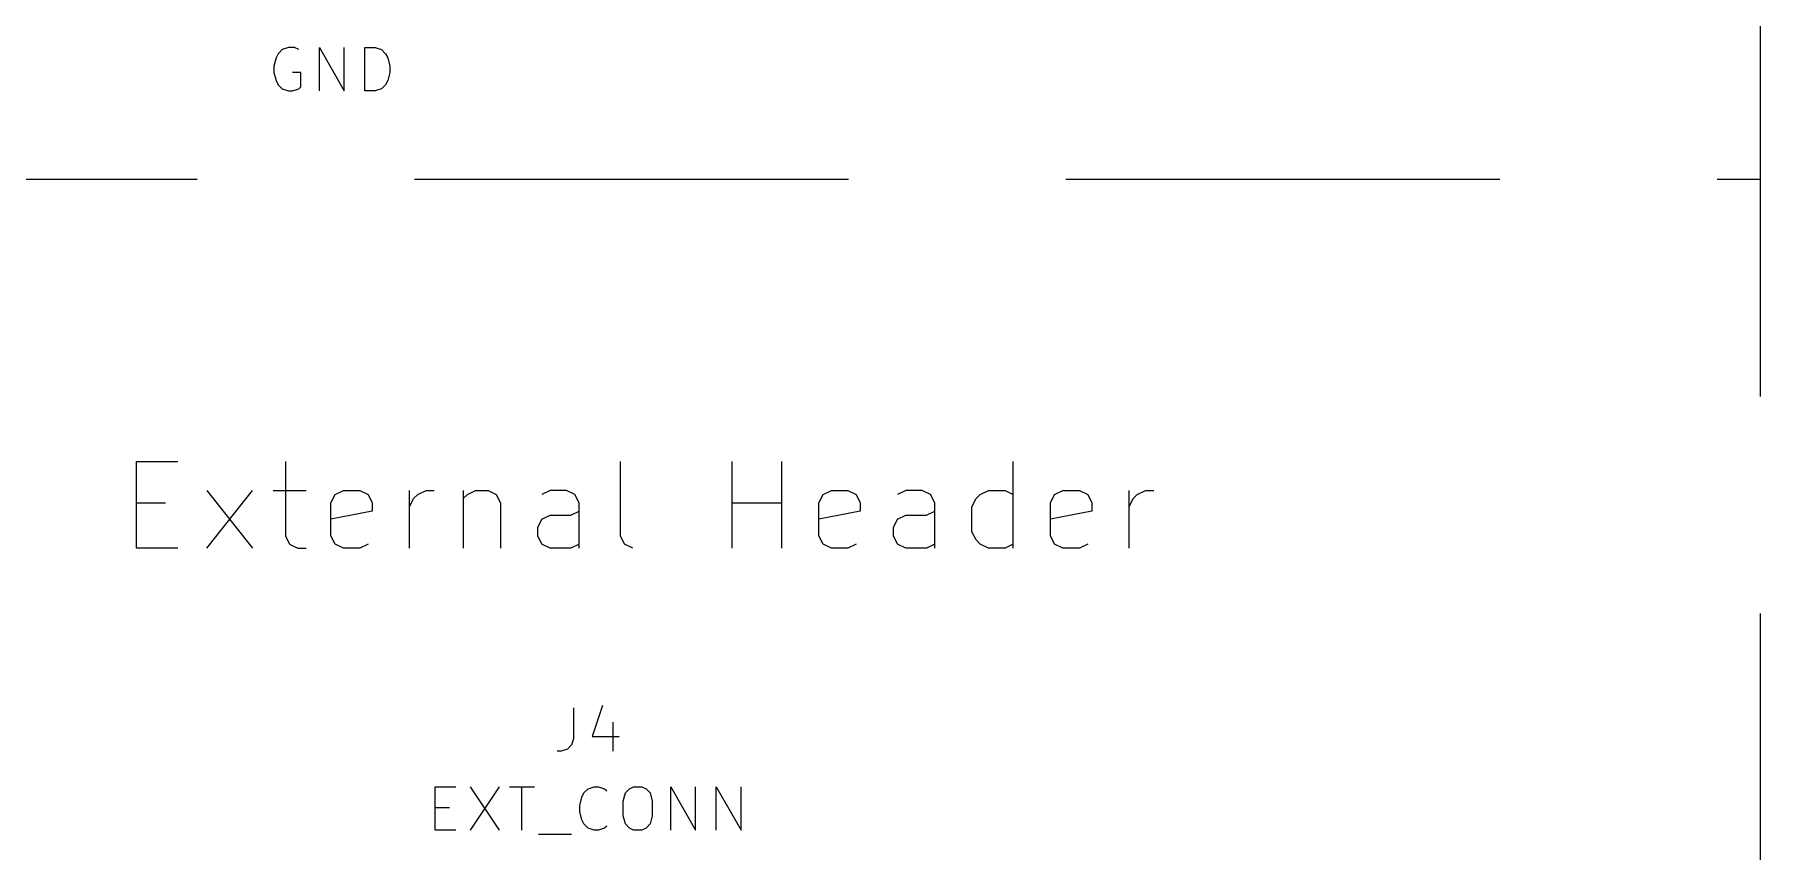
# Model space of a CAD drawing. Extents: x 0.4 to 16.1, y -11.3 to -0.4.
# Drawn here: x 9.813 to 11.8, y -6.774 to -5.833 of the extents above; entities that cross this region are included whole.
import ezdxf

# ---------------------------------------------------------------- set-up
doc = ezdxf.new("R2010")
doc.units = 0
doc.header["$MEASUREMENT"] = 0
doc.linetypes.add('DASHED', pattern=[0.75, 0.5, -0.25])
doc.layers.add('BLUE3', color=171, linetype='CONTINUOUS')
doc.layers.add('CYAN2', color=4, linetype='CONTINUOUS')

msp = doc.modelspace()

# ---------------------------------------------------------------- linework, layer by layer
at = {"layer": 'BLUE3', "linetype": 'DASHED'}
for p, q in [((11.8, -10), (11.8, -0.45)), ((0.5, -6), (11.8, -6))]:
    msp.add_line(p, q, dxfattribs=at)
at = {"layer": 'BLUE3', "linetype": 'CONTINUOUS'}
for p, q in [((9.93006, -6.42474), (9.93006, -6.32474)), ((9.93006, -6.32474), (9.97768, -6.32474)), ((10.1015, -6.32474), (10.1015, -6.41045)), ((10.4872, -6.41045), (10.4872, -6.32474)), ((10.6158, -6.42474), (10.6158, -6.32474)), ((10.6729, -6.42474), (10.6729, -6.32474)), ((10.9396, -6.42474), (10.9396, -6.32474)), ((10.011, -6.42474), (10.0634, -6.35807)), ((10.011, -6.35807), (10.0634, -6.42474)), ((10.0872, -6.35807), (10.1253, -6.35807)), ((10.1586, -6.36283), (10.1682, -6.35807)), ((10.1682, -6.35807), (10.1872, -6.35807)), ((10.1872, -6.35807), (10.1967, -6.36283)), ((10.2443, -6.42474), (10.2443, -6.35807)), ((10.2539, -6.36283), (10.2634, -6.35807)), ((10.2634, -6.35807), (10.2729, -6.35807)), ((10.3062, -6.35807), (10.3062, -6.42474)), ((10.311, -6.36283), (10.3205, -6.35807)), ((10.3205, -6.35807), (10.3348, -6.35807)), ((10.3348, -6.35807), (10.3443, -6.36283)), ((10.4062, -6.35807), (10.3967, -6.36283)), ((10.4253, -6.35807), (10.4062, -6.35807)), ((10.4348, -6.36283), (10.4253, -6.35807)), ((10.7205, -6.36283), (10.7301, -6.35807)), ((10.7301, -6.35807), (10.7491, -6.35807)), ((10.7491, -6.35807), (10.7586, -6.36283)), ((10.8158, -6.35807), (10.8062, -6.36283)), ((10.8348, -6.35807), (10.8158, -6.35807)), ((10.8443, -6.36283), (10.8348, -6.35807)), ((10.9015, -6.36283), (10.911, -6.35807)), ((10.911, -6.35807), (10.9301, -6.35807)), ((10.9301, -6.35807), (10.9396, -6.36283)), ((10.9872, -6.36283), (10.9967, -6.35807)), ((10.9967, -6.35807), (11.0158, -6.35807)), ((11.0158, -6.35807), (11.0253, -6.36283)), ((11.0729, -6.42474), (11.0729, -6.35807)), ((11.0824, -6.36283), (11.092, -6.35807)), ((11.092, -6.35807), (11.1015, -6.35807)), ((9.93006, -6.37235), (9.96339, -6.37235)), ((10.1539, -6.37235), (10.1586, -6.36283)), ((10.1539, -6.41045), (10.1539, -6.37235)), ((10.1967, -6.36283), (10.2015, -6.37235)), ((10.2015, -6.37235), (10.2015, -6.38188)), ((10.2443, -6.37712), (10.2491, -6.36759)), ((10.2491, -6.36759), (10.2539, -6.36283)), ((10.3062, -6.36759), (10.311, -6.36283)), ((10.3443, -6.36283), (10.3491, -6.37235)), ((10.3491, -6.37235), (10.3491, -6.42474)), ((10.4396, -6.37235), (10.4348, -6.36283)), ((10.4396, -6.42474), (10.4396, -6.37235)), ((10.6158, -6.37235), (10.6729, -6.37235)), ((10.7158, -6.37235), (10.7205, -6.36283)), ((10.7158, -6.41045), (10.7158, -6.37235)), ((10.7586, -6.36283), (10.7634, -6.37235)), ((10.7634, -6.37235), (10.7634, -6.38188)), ((10.8491, -6.37235), (10.8443, -6.36283)), ((10.8491, -6.42474), (10.8491, -6.37235)), ((10.892, -6.37712), (10.8967, -6.36759)), ((10.892, -6.40569), (10.892, -6.37712)), ((10.8967, -6.36759), (10.9015, -6.36283)), ((10.9824, -6.37235), (10.9872, -6.36283)), ((10.9824, -6.41045), (10.9824, -6.37235)), ((11.0253, -6.36283), (11.0301, -6.37235)), ((11.0301, -6.37235), (11.0301, -6.38188)), ((11.0729, -6.37712), (11.0777, -6.36759)), ((11.0777, -6.36759), (11.0824, -6.36283)), ((10.2015, -6.38188), (10.1539, -6.3914)), ((10.392, -6.40093), (10.3967, -6.3914)), ((10.3967, -6.3914), (10.4062, -6.38664)), ((10.4062, -6.38664), (10.4301, -6.38664)), ((10.4301, -6.38664), (10.4396, -6.38188)), ((10.7634, -6.38188), (10.7158, -6.3914)), ((10.8015, -6.40093), (10.8062, -6.3914)), ((10.8062, -6.3914), (10.8158, -6.38664)), ((10.8158, -6.38664), (10.8396, -6.38664)), ((10.8396, -6.38664), (10.8491, -6.38188)), ((11.0301, -6.38188), (10.9824, -6.3914)), ((10.1015, -6.41045), (10.1062, -6.41997)), ((10.1586, -6.41997), (10.1539, -6.41045)), ((10.392, -6.41045), (10.392, -6.40093)), ((10.3967, -6.41997), (10.392, -6.41045)), ((10.492, -6.41997), (10.4872, -6.41045)), ((10.7205, -6.41997), (10.7158, -6.41045)), ((10.8015, -6.41045), (10.8015, -6.40093)), ((10.8062, -6.41997), (10.8015, -6.41045)), ((10.8967, -6.41521), (10.892, -6.40569)), ((10.9015, -6.41997), (10.8967, -6.41521)), ((10.9872, -6.41997), (10.9824, -6.41045)), ((9.97768, -6.42474), (9.93006, -6.42474)), ((10.1062, -6.41997), (10.1158, -6.42474)), ((10.1158, -6.42474), (10.1253, -6.42474)), ((10.1682, -6.42474), (10.1586, -6.41997)), ((10.1872, -6.42474), (10.1682, -6.42474)), ((10.1967, -6.41997), (10.1872, -6.42474)), ((10.4062, -6.42474), (10.3967, -6.41997)), ((10.4301, -6.42474), (10.4062, -6.42474)), ((10.4396, -6.41997), (10.4301, -6.42474)), ((10.5015, -6.42474), (10.492, -6.41997)), ((10.7301, -6.42474), (10.7205, -6.41997)), ((10.7491, -6.42474), (10.7301, -6.42474)), ((10.7586, -6.41997), (10.7491, -6.42474)), ((10.8158, -6.42474), (10.8062, -6.41997)), ((10.8396, -6.42474), (10.8158, -6.42474)), ((10.8491, -6.41997), (10.8396, -6.42474)), ((10.911, -6.42474), (10.9015, -6.41997)), ((10.9301, -6.42474), (10.911, -6.42474)), ((10.9396, -6.41997), (10.9301, -6.42474)), ((10.9967, -6.42474), (10.9872, -6.41997)), ((11.0158, -6.42474), (10.9967, -6.42474)), ((11.0253, -6.41997), (11.0158, -6.42474))]:
    msp.add_line(p, q, dxfattribs=at)
at = {"layer": 'CYAN2', "linetype": 'CONTINUOUS'}
for p, q in [((10.0907, -5.86021), (10.0883, -5.86973)), ((10.0931, -5.85544), (10.0907, -5.86021)), ((10.0979, -5.85069), (10.0931, -5.85544)), ((10.105, -5.8483), (10.0979, -5.85069)), ((10.1121, -5.8483), (10.105, -5.8483)), ((10.1169, -5.85069), (10.1121, -5.8483)), ((10.1407, -5.8983), (10.1407, -5.8483)), ((10.1407, -5.8483), (10.1693, -5.8983)), ((10.1693, -5.8983), (10.1693, -5.8483)), ((10.1931, -5.8983), (10.1931, -5.8483)), ((10.1931, -5.8483), (10.205, -5.8483)), ((10.205, -5.8483), (10.2121, -5.85069)), ((10.2121, -5.85069), (10.2169, -5.85544)), ((10.2169, -5.85544), (10.2193, -5.86021)), ((10.2193, -5.86021), (10.2217, -5.86973)), ((10.0883, -5.86973), (10.0883, -5.87687)), ((10.0883, -5.87687), (10.0907, -5.8864)), ((10.1193, -5.87687), (10.1098, -5.87687)), ((10.1193, -5.89354), (10.1193, -5.87687)), ((10.2217, -5.87687), (10.2193, -5.8864)), ((10.2217, -5.86973), (10.2217, -5.87687)), ((10.0907, -5.8864), (10.0931, -5.89116)), ((10.0931, -5.89116), (10.0979, -5.89592)), ((10.0979, -5.89592), (10.105, -5.8983)), ((10.105, -5.8983), (10.1098, -5.8983)), ((10.1098, -5.8983), (10.1169, -5.89592)), ((10.1169, -5.89592), (10.1193, -5.89354)), ((10.205, -5.8983), (10.1931, -5.8983)), ((10.2121, -5.89592), (10.205, -5.8983)), ((10.2169, -5.89116), (10.2121, -5.89592)), ((10.2193, -5.8864), (10.2169, -5.89116)), ((10.4333, -6.6083), (10.4333, -6.64402)), ((10.4667, -6.60592), (10.4548, -6.64163)), ((10.4786, -6.62497), (10.4786, -6.6583)), ((10.4262, -6.65592), (10.419, -6.6583)), ((10.4309, -6.65116), (10.4262, -6.65592)), ((10.4333, -6.64402), (10.4309, -6.65116)), ((10.4548, -6.64163), (10.4857, -6.64163)), ((10.419, -6.6583), (10.4143, -6.6583)), ((10.2738, -6.7493), (10.2738, -6.6993)), ((10.2738, -6.6993), (10.2976, -6.6993)), ((10.3143, -6.6993), (10.3476, -6.7493)), ((10.3476, -6.6993), (10.3143, -6.7493)), ((10.3595, -6.6993), (10.3881, -6.6993)), ((10.3738, -6.7493), (10.3738, -6.6993)), ((10.4405, -6.72073), (10.4429, -6.71121)), ((10.4429, -6.71121), (10.4452, -6.70644)), ((10.4452, -6.70644), (10.45, -6.70169)), ((10.45, -6.70169), (10.4571, -6.6993)), ((10.4571, -6.6993), (10.4619, -6.6993)), ((10.4619, -6.6993), (10.469, -6.70169)), ((10.469, -6.70169), (10.4714, -6.70406)), ((10.4905, -6.71597), (10.4929, -6.70644)), ((10.4905, -6.73263), (10.4905, -6.71597)), ((10.4929, -6.70644), (10.4976, -6.70169)), ((10.4976, -6.70169), (10.5024, -6.6993)), ((10.5024, -6.6993), (10.5119, -6.6993)), ((10.5119, -6.6993), (10.5167, -6.70169)), ((10.5167, -6.70169), (10.5214, -6.70644)), ((10.5214, -6.70644), (10.5238, -6.71597)), ((10.5238, -6.71597), (10.5238, -6.73263)), ((10.5452, -6.7493), (10.5452, -6.6993)), ((10.5452, -6.6993), (10.5738, -6.7493)), ((10.5738, -6.7493), (10.5738, -6.6993)), ((10.5976, -6.7493), (10.5976, -6.6993)), ((10.5976, -6.6993), (10.6262, -6.7493)), ((10.6262, -6.7493), (10.6262, -6.6993)), ((10.2738, -6.72311), (10.2905, -6.72311)), ((10.4405, -6.72787), (10.4405, -6.72073)), ((10.4429, -6.7374), (10.4405, -6.72787)), ((10.4452, -6.74216), (10.4429, -6.7374)), ((10.4929, -6.74216), (10.4905, -6.73263)), ((10.5238, -6.73263), (10.5214, -6.74216)), ((10.2976, -6.7493), (10.2738, -6.7493)), ((10.3929, -6.75406), (10.4309, -6.75406)), ((10.45, -6.74692), (10.4452, -6.74216)), ((10.4571, -6.7493), (10.45, -6.74692)), ((10.4619, -6.7493), (10.4571, -6.7493)), ((10.469, -6.74692), (10.4619, -6.7493)), ((10.4714, -6.74454), (10.469, -6.74692)), ((10.4976, -6.74692), (10.4929, -6.74216)), ((10.5024, -6.7493), (10.4976, -6.74692)), ((10.5119, -6.7493), (10.5024, -6.7493)), ((10.5167, -6.74692), (10.5119, -6.7493)), ((10.5214, -6.74216), (10.5167, -6.74692))]:
    msp.add_line(p, q, dxfattribs=at)

doc.saveas('drawing.dxf')
